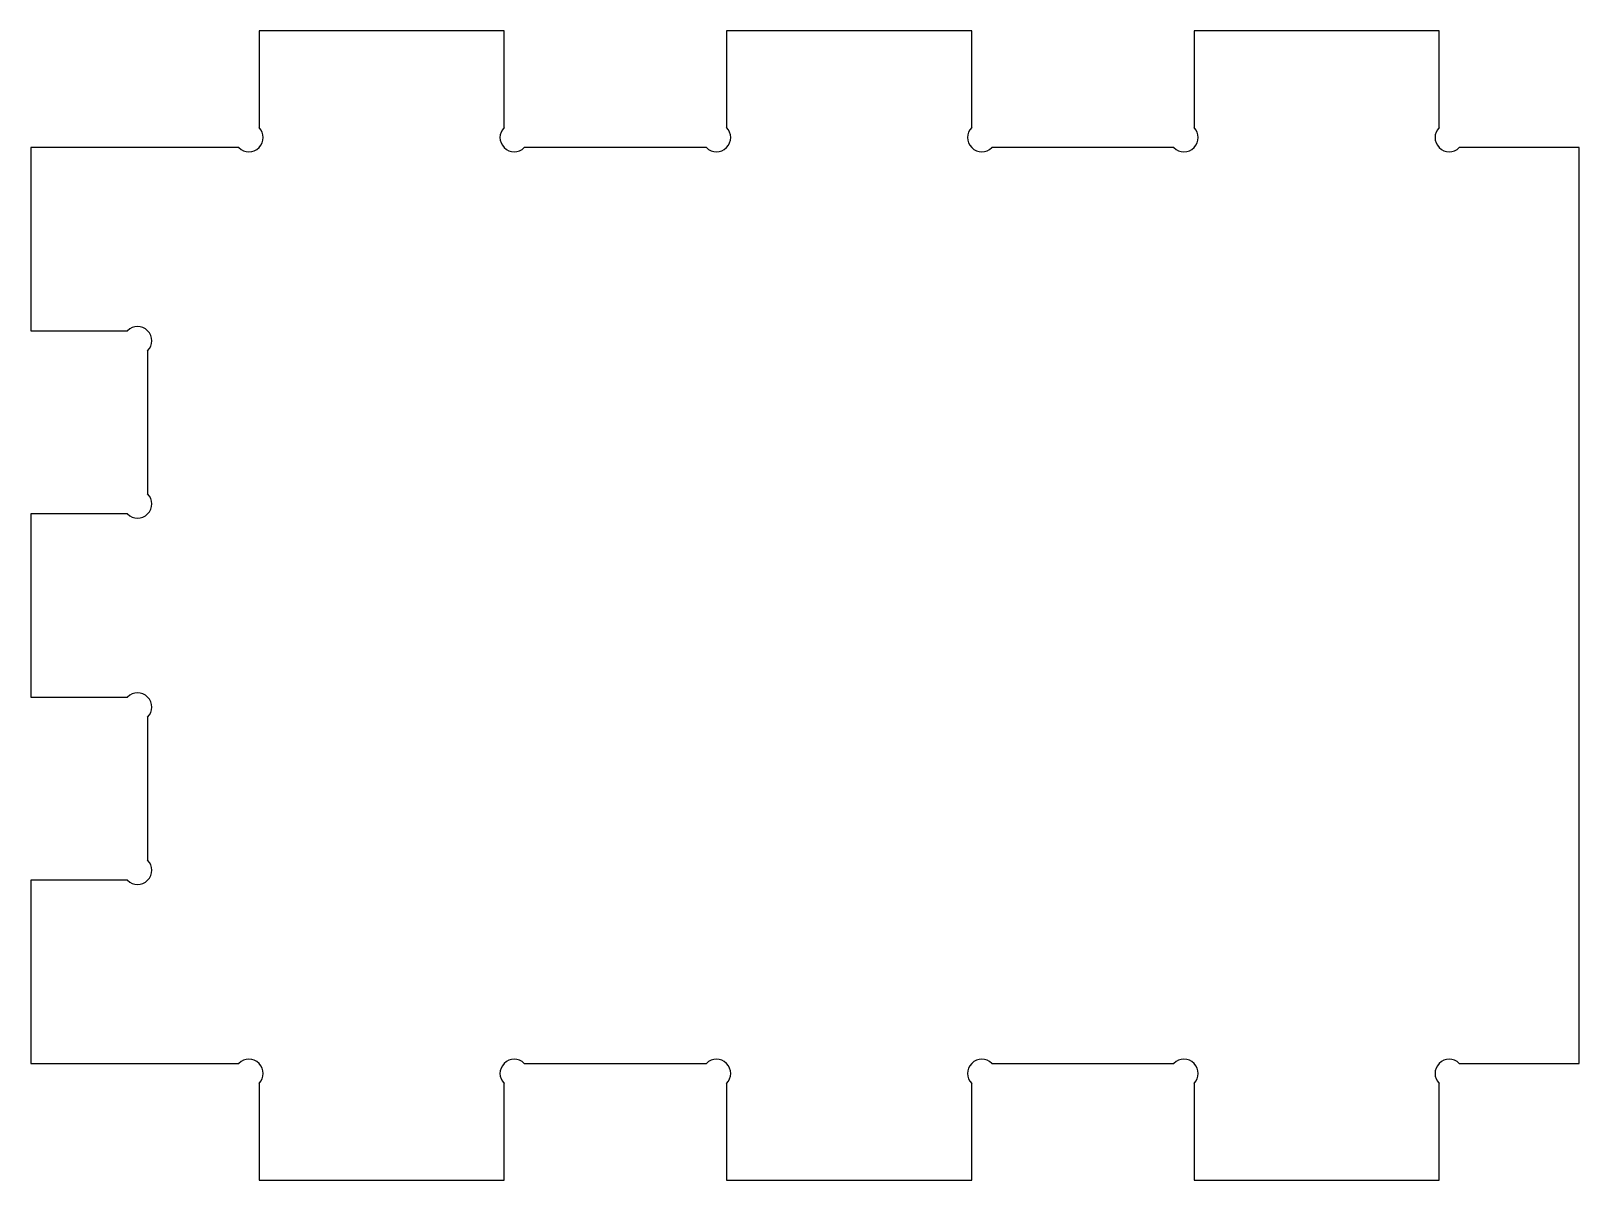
# Model space of a CAD drawing. Extents: x -28.8 to 25.6, y -40.4 to 0.
import ezdxf

# ---------------------------------------------------------------- set-up
doc = ezdxf.new("R2010")
doc.units = 0
doc.layers.add('MODELSKETCH_VISIBLE', color=7, linetype='CONTINUOUS')

msp = doc.modelspace()

# ---------------------------------------------------------------- linework, layer by layer
at = {"layer": 'MODELSKETCH_VISIBLE'}
for p, q in [((-12.121, 0), (-20.736, 0)), ((-20.736, 0), (-20.736, -3.393)), ((-12.121, -3.393), (-12.121, 0)), ((4.307, 0), (-4.307, 0)), ((-4.307, 0), (-4.307, -3.393)), ((4.307, -3.393), (4.307, 0)), ((20.736, 0), (12.121, 0)), ((12.121, 0), (12.121, -3.393)), ((20.736, -3.393), (20.736, 0)), ((-28.75, -4.1), (-28.75, -10.54)), ((-21.443, -4.1), (-28.75, -4.1)), ((-5.014, -4.1), (-11.414, -4.1)), ((11.414, -4.1), (5.014, -4.1)), ((25.65, -4.1), (21.443, -4.1)), ((25.65, -36.3), (25.65, -4.1)), ((-28.75, -10.54), (-25.357, -10.54)), ((-24.65, -11.247), (-24.65, -16.273)), ((-28.75, -16.98), (-28.75, -23.42)), ((-25.357, -16.98), (-28.75, -16.98)), ((-28.75, -23.42), (-25.357, -23.42)), ((-24.65, -24.127), (-24.65, -29.153)), ((-28.75, -29.86), (-28.75, -36.3)), ((-25.357, -29.86), (-28.75, -29.86)), ((-28.75, -36.3), (-21.443, -36.3)), ((-11.414, -36.3), (-5.014, -36.3)), ((5.014, -36.3), (11.414, -36.3)), ((21.443, -36.3), (25.65, -36.3)), ((-20.736, -37.007), (-20.736, -40.4)), ((-12.121, -40.4), (-12.121, -37.007)), ((-4.307, -37.007), (-4.307, -40.4)), ((4.307, -40.4), (4.307, -37.007)), ((12.121, -37.007), (12.121, -40.4)), ((20.736, -40.4), (20.736, -37.007)), ((-20.736, -40.4), (-12.121, -40.4)), ((-4.307, -40.4), (4.307, -40.4)), ((12.121, -40.4), (20.736, -40.4))]:
    msp.add_line(p, q, dxfattribs=at)
for centre, start, end in [((-21.089, -3.746), 225, 45), ((-11.768, -3.746), 135, 315), ((-4.661, -3.746), 225, 45), ((4.661, -3.746), 135, 315), ((11.768, -3.746), 225, 45), ((21.089, -3.746), 135, 315), ((-25.004, -10.894), 315, 135), ((-25.004, -16.626), 225, 45), ((-25.004, -23.774), 315, 135), ((-25.004, -29.506), 225, 45), ((-21.089, -36.654), 315, 135), ((-11.768, -36.654), 45, 225), ((-4.661, -36.654), 315, 135), ((4.661, -36.654), 45, 225), ((11.768, -36.654), 315, 135), ((21.089, -36.654), 45, 225)]:
    msp.add_arc(centre, 0.5, start, end, dxfattribs=at)

doc.saveas('drawing.dxf')
